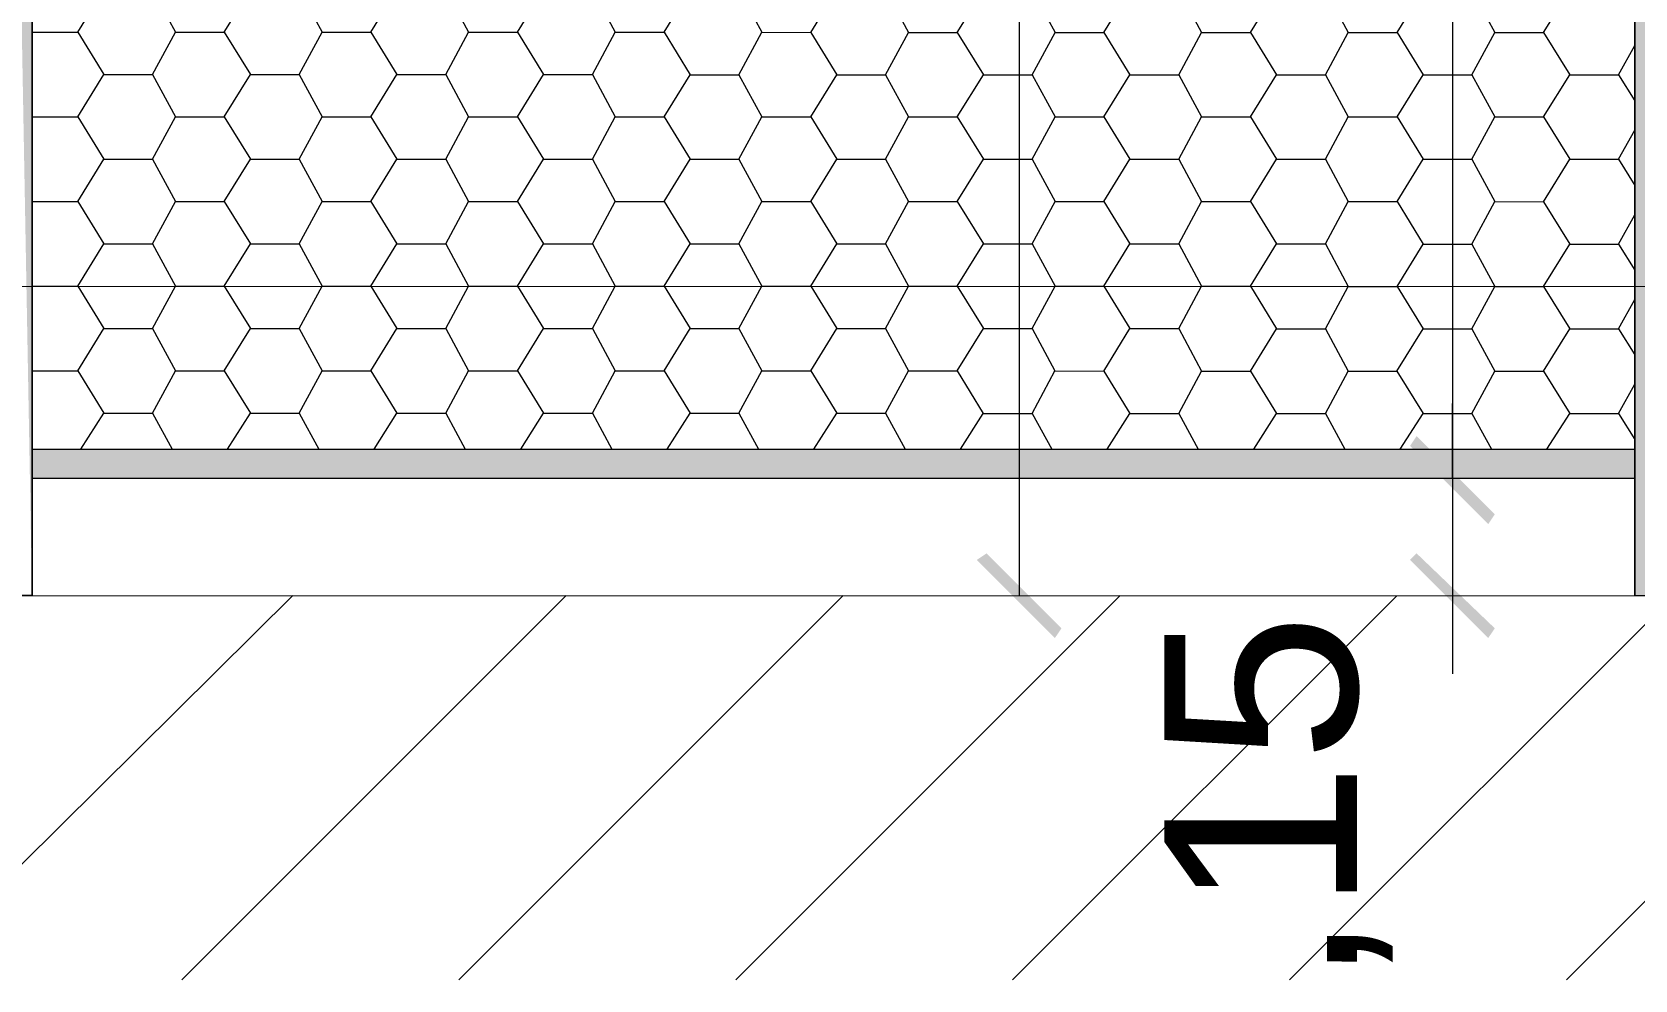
# Model space of a CAD drawing. Extents: x 3377 to 3790, y 1673 to 1846.
# Drawn here: x 3516.121 to 3518.203, y 1761.898 to 1763.13 of the extents above; entities that cross this region are included whole.
import ezdxf

# ---------------------------------------------------------------- set-up
doc = ezdxf.new("R2010")
doc.units = 0
doc.header["$LTSCALE"] = 2
for name, color, linetype, true_color in [('PDF7_0', 7, 'Continuous', 0xc6c6c6), ('PDF7_04-DETALHE', 7, 'Continuous', 0xc6c6c6), ('PDF7_13-CORTE', 7, 'Continuous', 0xe3e3e3), ('PDF7_COTAS', 7, 'Continuous', 0x8e8e8e)]:
    doc.layers.add(name, color=color, linetype=linetype, true_color=true_color)
doc.layers.add('PDF7_07-HACHURIADO', color=7, linetype='Continuous')
doc.layers.add('PDF7_Text', color=7, linetype='Continuous')
doc.styles.add('PDF Arial', font='arial.ttf')

msp = doc.modelspace()

# ---------------------------------------------------------------- linework, layer by layer
at = {"layer": 'PDF7_0', "color": 7, "lineweight": 0}
for points in [[(3516.0832, 1764.4962), (3516.1213, 1764.4962), (3516.1211, 1762.3974), (3516.0831, 1762.3974)], [(3516.1211, 1762.3974), (3516.1213, 1764.4962)], [(3518.2032, 1764.496), (3518.2413, 1764.496), (3518.2411, 1762.3972), (3518.203, 1762.3972)], [(3518.203, 1762.5876), (3518.203, 1762.5496), (3516.1211, 1762.5497), (3516.1211, 1762.5878)]]:
    msp.add_lwpolyline(points, close=True, dxfattribs=at)
msp.add_lwpolyline([(3518.2032, 1764.496), (3518.203, 1762.3972)], dxfattribs=at)
at = {"layer": 'PDF7_0', "lineweight": 0}
for points in [[(3516.1804, 1763.1294), (3516.2143, 1763.1844)], [(3516.2778, 1763.1844), (3516.3074, 1763.1294), (3516.3708, 1763.1294), (3516.4047, 1763.1844)], [(3516.4682, 1763.1844), (3516.4978, 1763.1294), (3516.5613, 1763.1294), (3516.5951, 1763.1844)], [(3516.6586, 1763.1844), (3516.6882, 1763.1294), (3516.7517, 1763.1294), (3516.7855, 1763.1844)], [(3516.849, 1763.1844), (3516.8786, 1763.1294), (3516.9421, 1763.1294), (3516.9759, 1763.1844)], [(3517.0394, 1763.1844), (3517.069, 1763.1294), (3517.1325, 1763.1293), (3517.1664, 1763.1844)], [(3517.2298, 1763.1844), (3517.2595, 1763.1293), (3517.3229, 1763.1293), (3517.3568, 1763.1843)], [(3517.4203, 1763.1843), (3517.4499, 1763.1293), (3517.5133, 1763.1293), (3517.5472, 1763.1843)], [(3517.6107, 1763.1843), (3517.6403, 1763.1293), (3517.7038, 1763.1293), (3517.7376, 1763.1843)], [(3517.8011, 1763.1843), (3517.8307, 1763.1293), (3517.8942, 1763.1293), (3517.928, 1763.1843)], [(3517.9915, 1763.1843), (3518.0211, 1763.1293), (3518.0846, 1763.1293), (3518.1185, 1763.1843)], [(3516.1212, 1763.1294), (3516.1804, 1763.1294), (3516.2143, 1763.0744), (3516.2777, 1763.0744), (3516.3074, 1763.1294)], [(3516.3708, 1763.1294), (3516.4047, 1763.0744), (3516.4682, 1763.0744), (3516.4978, 1763.1294)], [(3516.5613, 1763.1294), (3516.5951, 1763.0744), (3516.6586, 1763.0744), (3516.6882, 1763.1294)], [(3516.7517, 1763.1294), (3516.7855, 1763.0744), (3516.849, 1763.0744), (3516.8786, 1763.1294)], [(3516.9421, 1763.1294), (3516.9759, 1763.0743), (3517.0394, 1763.0743), (3517.069, 1763.1294)], [(3517.1325, 1763.1293), (3517.1664, 1763.0743), (3517.2298, 1763.0743), (3517.2595, 1763.1293)], [(3517.3229, 1763.1293), (3517.3568, 1763.0743), (3517.4202, 1763.0743), (3517.4499, 1763.1293)], [(3517.5133, 1763.1293), (3517.5472, 1763.0743), (3517.6107, 1763.0743), (3517.6403, 1763.1293)], [(3517.7038, 1763.1293), (3517.7376, 1763.0743), (3517.8011, 1763.0743), (3517.8307, 1763.1293)], [(3517.8942, 1763.1293), (3517.928, 1763.0743), (3517.9915, 1763.0743), (3518.0211, 1763.1293)], [(3518.0846, 1763.1293), (3518.1184, 1763.0743), (3518.1819, 1763.0743), (3518.2031, 1763.0404)], [(3518.1819, 1763.0743), (3518.2031, 1763.1124)], [(3516.1804, 1763.0194), (3516.2143, 1763.0744)], [(3516.2777, 1763.0744), (3516.3074, 1763.0194), (3516.3708, 1763.0194), (3516.4047, 1763.0744)], [(3516.4682, 1763.0744), (3516.4978, 1763.0194), (3516.5613, 1763.0194), (3516.5951, 1763.0744)], [(3516.6586, 1763.0744), (3516.6882, 1763.0194), (3516.7517, 1763.0194), (3516.7855, 1763.0744)], [(3516.849, 1763.0744), (3516.8786, 1763.0193), (3516.9421, 1763.0193), (3516.9759, 1763.0743)], [(3517.0394, 1763.0743), (3517.069, 1763.0193), (3517.1325, 1763.0193), (3517.1664, 1763.0743)], [(3517.2298, 1763.0743), (3517.2594, 1763.0193), (3517.3229, 1763.0193), (3517.3568, 1763.0743)], [(3517.4202, 1763.0743), (3517.4499, 1763.0193), (3517.5133, 1763.0193), (3517.5472, 1763.0743)], [(3517.6107, 1763.0743), (3517.6403, 1763.0193), (3517.7038, 1763.0193), (3517.7376, 1763.0743)], [(3517.8011, 1763.0743), (3517.8307, 1763.0193), (3517.8942, 1763.0193), (3517.928, 1763.0743)], [(3517.9915, 1763.0743), (3518.0211, 1763.0193), (3518.0846, 1763.0193), (3518.1184, 1763.0743)], [(3516.1212, 1763.0194), (3516.1804, 1763.0194), (3516.2143, 1762.9644), (3516.2777, 1762.9644), (3516.3074, 1763.0194)], [(3516.3708, 1763.0194), (3516.4047, 1762.9644), (3516.4682, 1762.9644), (3516.4978, 1763.0194)], [(3516.5613, 1763.0194), (3516.5951, 1762.9644), (3516.6586, 1762.9644), (3516.6882, 1763.0194)], [(3516.7517, 1763.0194), (3516.7855, 1762.9643), (3516.849, 1762.9643), (3516.8786, 1763.0193)], [(3516.9421, 1763.0193), (3516.9759, 1762.9643), (3517.0394, 1762.9643), (3517.069, 1763.0193)], [(3517.1325, 1763.0193), (3517.1664, 1762.9643), (3517.2298, 1762.9643), (3517.2594, 1763.0193)], [(3517.3229, 1763.0193), (3517.3568, 1762.9643), (3517.4202, 1762.9643), (3517.4499, 1763.0193)], [(3517.5133, 1763.0193), (3517.5472, 1762.9643), (3517.6107, 1762.9643), (3517.6403, 1763.0193)], [(3517.7038, 1763.0193), (3517.7376, 1762.9643), (3517.8011, 1762.9643), (3517.8307, 1763.0193)], [(3517.8942, 1763.0193), (3517.928, 1762.9643), (3517.9915, 1762.9643), (3518.0211, 1763.0193)], [(3518.0846, 1763.0193), (3518.1184, 1762.9643), (3518.1819, 1762.9643), (3518.2031, 1762.9304)], [(3518.1819, 1762.9643), (3518.2031, 1763.0023)], [(3516.1804, 1762.9094), (3516.2143, 1762.9644)], [(3516.2777, 1762.9644), (3516.3074, 1762.9094), (3516.3708, 1762.9094), (3516.4047, 1762.9644)], [(3516.4682, 1762.9644), (3516.4978, 1762.9094), (3516.5612, 1762.9093), (3516.5951, 1762.9644)], [(3516.6586, 1762.9644), (3516.6882, 1762.9093), (3516.7517, 1762.9093), (3516.7855, 1762.9643)], [(3516.849, 1762.9643), (3516.8786, 1762.9093), (3516.9421, 1762.9093), (3516.9759, 1762.9643)], [(3517.0394, 1762.9643), (3517.069, 1762.9093), (3517.1325, 1762.9093), (3517.1664, 1762.9643)], [(3517.2298, 1762.9643), (3517.2594, 1762.9093), (3517.3229, 1762.9093), (3517.3568, 1762.9643)], [(3517.4202, 1762.9643), (3517.4499, 1762.9093), (3517.5133, 1762.9093), (3517.5472, 1762.9643)], [(3517.6107, 1762.9643), (3517.6403, 1762.9093), (3517.7037, 1762.9093), (3517.7376, 1762.9643)], [(3517.8011, 1762.9643), (3517.8307, 1762.9093), (3517.8942, 1762.9093), (3517.928, 1762.9643)], [(3517.9915, 1762.9643), (3518.0211, 1762.9093), (3518.0846, 1762.9092), (3518.1184, 1762.9643)], [(3516.1212, 1762.9094), (3516.1804, 1762.9094), (3516.2143, 1762.8544), (3516.2777, 1762.8544), (3516.3074, 1762.9094)], [(3516.3708, 1762.9094), (3516.4047, 1762.8544), (3516.4681, 1762.8543), (3516.4978, 1762.9094)], [(3516.5612, 1762.9093), (3516.5951, 1762.8543), (3516.6586, 1762.8543), (3516.6882, 1762.9093)], [(3516.7517, 1762.9093), (3516.7855, 1762.8543), (3516.849, 1762.8543), (3516.8786, 1762.9093)], [(3516.9421, 1762.9093), (3516.9759, 1762.8543), (3517.0394, 1762.8543), (3517.069, 1762.9093)], [(3517.1325, 1762.9093), (3517.1663, 1762.8543), (3517.2298, 1762.8543), (3517.2594, 1762.9093)], [(3517.3229, 1762.9093), (3517.3568, 1762.8543), (3517.4202, 1762.8543), (3517.4499, 1762.9093)], [(3517.5133, 1762.9093), (3517.5472, 1762.8543), (3517.6107, 1762.8543), (3517.6403, 1762.9093)], [(3517.7037, 1762.9093), (3517.7376, 1762.8543), (3517.8011, 1762.8543), (3517.8307, 1762.9093)], [(3517.8942, 1762.9093), (3517.928, 1762.8542), (3517.9915, 1762.8542), (3518.0211, 1762.9093)], [(3518.0846, 1762.9092), (3518.1184, 1762.8542), (3518.1819, 1762.8542), (3518.2031, 1762.8204)], [(3518.1819, 1762.8542), (3518.2031, 1762.8923)], [(3516.1804, 1762.7994), (3516.2143, 1762.8544)], [(3516.2777, 1762.8544), (3516.3073, 1762.7993), (3516.3708, 1762.7993), (3516.4047, 1762.8544)], [(3516.4681, 1762.8543), (3516.4978, 1762.7993), (3516.5612, 1762.7993), (3516.5951, 1762.8543)], [(3516.6586, 1762.8543), (3516.6882, 1762.7993), (3516.7517, 1762.7993), (3516.7855, 1762.8543)], [(3516.849, 1762.8543), (3516.8786, 1762.7993), (3516.9421, 1762.7993), (3516.9759, 1762.8543)], [(3517.0394, 1762.8543), (3517.069, 1762.7993), (3517.1325, 1762.7993), (3517.1663, 1762.8543)], [(3517.2298, 1762.8543), (3517.2594, 1762.7993), (3517.3229, 1762.7993), (3517.3568, 1762.8543)], [(3517.4202, 1762.8543), (3517.4499, 1762.7993), (3517.5133, 1762.7993), (3517.5472, 1762.8543)], [(3517.6107, 1762.8543), (3517.6403, 1762.7993), (3517.7037, 1762.7993), (3517.7376, 1762.8543)], [(3517.8011, 1762.8543), (3517.8307, 1762.7992), (3517.8942, 1762.7992), (3517.928, 1762.8542)], [(3517.9915, 1762.8542), (3518.0211, 1762.7992), (3518.0846, 1762.7992), (3518.1184, 1762.8542)], [(3516.1212, 1762.7994), (3516.1804, 1762.7994), (3516.2143, 1762.7443), (3516.2777, 1762.7443), (3516.3073, 1762.7993)], [(3516.3708, 1762.7993), (3516.4047, 1762.7443), (3516.4681, 1762.7443), (3516.4978, 1762.7993)], [(3516.5612, 1762.7993), (3516.5951, 1762.7443), (3516.6586, 1762.7443), (3516.6882, 1762.7993)], [(3516.7517, 1762.7993), (3516.7855, 1762.7443), (3516.849, 1762.7443), (3516.8786, 1762.7993)], [(3516.9421, 1762.7993), (3516.9759, 1762.7443), (3517.0394, 1762.7443), (3517.069, 1762.7993)], [(3517.1325, 1762.7993), (3517.1663, 1762.7443), (3517.2298, 1762.7443), (3517.2594, 1762.7993)], [(3517.3229, 1762.7993), (3517.3568, 1762.7443), (3517.4202, 1762.7443), (3517.4499, 1762.7993)], [(3517.5133, 1762.7993), (3517.5472, 1762.7443), (3517.6106, 1762.7443), (3517.6403, 1762.7993)], [(3517.7037, 1762.7993), (3517.7376, 1762.7442), (3517.8011, 1762.7442), (3517.8307, 1762.7992)], [(3517.8942, 1762.7992), (3517.928, 1762.7442), (3517.9915, 1762.7442), (3518.0211, 1762.7992)], [(3518.0846, 1762.7992), (3518.1184, 1762.7442), (3518.1819, 1762.7442), (3518.203, 1762.7104)], [(3518.1819, 1762.7442), (3518.2031, 1762.7823)], [(3516.1804, 1762.6893), (3516.2143, 1762.7443)], [(3516.2777, 1762.7443), (3516.3073, 1762.6893), (3516.3708, 1762.6893), (3516.4047, 1762.7443)], [(3516.4681, 1762.7443), (3516.4978, 1762.6893), (3516.5612, 1762.6893), (3516.5951, 1762.7443)], [(3516.6586, 1762.7443), (3516.6882, 1762.6893), (3516.7516, 1762.6893), (3516.7855, 1762.7443)], [(3516.849, 1762.7443), (3516.8786, 1762.6893), (3516.9421, 1762.6893), (3516.9759, 1762.7443)], [(3517.0394, 1762.7443), (3517.069, 1762.6893), (3517.1325, 1762.6893), (3517.1663, 1762.7443)], [(3517.2298, 1762.7443), (3517.2594, 1762.6893), (3517.3229, 1762.6893), (3517.3568, 1762.7443)], [(3517.4202, 1762.7443), (3517.4498, 1762.6893), (3517.5133, 1762.6892), (3517.5472, 1762.7443)], [(3517.6106, 1762.7443), (3517.6403, 1762.6892), (3517.7037, 1762.6892), (3517.7376, 1762.7442)], [(3517.8011, 1762.7442), (3517.8307, 1762.6892), (3517.8941, 1762.6892), (3517.928, 1762.7442)], [(3517.9915, 1762.7442), (3518.0211, 1762.6892), (3518.0846, 1762.6892), (3518.1184, 1762.7442)], [(3516.1212, 1762.6893), (3516.1804, 1762.6893), (3516.2142, 1762.6343), (3516.2777, 1762.6343), (3516.3031, 1762.5878)], [(3516.2777, 1762.6343), (3516.3073, 1762.6893)], [(3516.3708, 1762.6893), (3516.4047, 1762.6343), (3516.4681, 1762.6343), (3516.4935, 1762.5878)], [(3516.4681, 1762.6343), (3516.4978, 1762.6893)], [(3516.5612, 1762.6893), (3516.5951, 1762.6343), (3516.6586, 1762.6343), (3516.6839, 1762.5877)], [(3516.6586, 1762.6343), (3516.6882, 1762.6893)], [(3516.7516, 1762.6893), (3516.7855, 1762.6343), (3516.849, 1762.6343), (3516.8744, 1762.5877)], [(3516.849, 1762.6343), (3516.8786, 1762.6893)], [(3516.9421, 1762.6893), (3516.9759, 1762.6343), (3517.0394, 1762.6343), (3517.0648, 1762.5877)], [(3517.0394, 1762.6343), (3517.069, 1762.6893)], [(3517.1325, 1762.6893), (3517.1663, 1762.6343), (3517.2298, 1762.6343), (3517.2552, 1762.5877)], [(3517.2298, 1762.6343), (3517.2594, 1762.6893)], [(3517.3229, 1762.6893), (3517.3567, 1762.6342), (3517.4202, 1762.6342), (3517.4456, 1762.5877)], [(3517.4202, 1762.6342), (3517.4498, 1762.6893)], [(3517.5133, 1762.6892), (3517.5472, 1762.6342), (3517.6106, 1762.6342), (3517.636, 1762.5877)], [(3517.6106, 1762.6342), (3517.6403, 1762.6892)], [(3517.7037, 1762.6892), (3517.7376, 1762.6342), (3517.8011, 1762.6342), (3517.8264, 1762.5877)], [(3517.8011, 1762.6342), (3517.8307, 1762.6892)], [(3517.8941, 1762.6892), (3517.928, 1762.6342), (3517.9915, 1762.6342), (3518.0169, 1762.5877)], [(3517.9915, 1762.6342), (3518.0211, 1762.6892)], [(3518.0846, 1762.6892), (3518.1184, 1762.6342), (3518.1819, 1762.6342), (3518.203, 1762.6003)], [(3518.1819, 1762.6342), (3518.203, 1762.6723)], [(3516.1846, 1762.5878), (3516.2142, 1762.6343)], [(3516.375, 1762.5878), (3516.4047, 1762.6343)], [(3516.5655, 1762.5878), (3516.5951, 1762.6343)], [(3516.7559, 1762.5877), (3516.7855, 1762.6343)], [(3516.9463, 1762.5877), (3516.9759, 1762.6343)], [(3517.1367, 1762.5877), (3517.1663, 1762.6343)], [(3517.3271, 1762.5877), (3517.3567, 1762.6342)], [(3517.5175, 1762.5877), (3517.5472, 1762.6342)], [(3517.708, 1762.5877), (3517.7376, 1762.6342)], [(3517.8984, 1762.5877), (3517.928, 1762.6342)], [(3518.0888, 1762.5877), (3518.1184, 1762.6342)]]:
    msp.add_lwpolyline(points, dxfattribs=at)
at = {"layer": 'PDF7_0', "color": 9, "true_color": 0xc1c1c1, "transparency": 33554559}
for points in [[(3516.1213, 1764.4962), (3516.0832, 1764.4962), (3516.1211, 1762.3974)], [(3518.2032, 1764.496), (3518.2411, 1762.3972), (3518.203, 1762.3972)], [(3518.2413, 1764.496), (3518.2032, 1764.496), (3518.2411, 1762.3972)], [(3518.203, 1762.5876), (3516.1211, 1762.5878), (3518.203, 1762.5496)], [(3516.1211, 1762.5878), (3518.203, 1762.5496), (3516.1211, 1762.5497)]]:
    msp.add_solid(points, dxfattribs=at)
at = {"layer": 'PDF7_0', "color": 7, "transparency": 33554559}
for points in [[(3517.9195, 1762.6046), (3517.9111, 1762.5919), (3518.0211, 1762.503)], [(3517.9195, 1762.6046), (3517.9111, 1762.5919), (3518.0211, 1762.503)], [(3517.9111, 1762.5919), (3518.0211, 1762.503), (3518.0126, 1762.4903)], [(3517.9111, 1762.5919), (3518.0211, 1762.503), (3518.0126, 1762.4903)], [(3517.361, 1762.4523), (3517.3483, 1762.4438), (3517.4583, 1762.355)], [(3517.3483, 1762.4438), (3517.4583, 1762.355), (3517.4498, 1762.3423)], [(3518.0211, 1762.3549), (3517.9111, 1762.4438), (3517.9195, 1762.4523)], [(3518.0126, 1762.3422), (3518.0211, 1762.3549), (3517.9111, 1762.4438)]]:
    msp.add_solid(points, dxfattribs=at)
at = {"layer": 'PDF7_04-DETALHE', "lineweight": 0}
msp.add_lwpolyline([(3513.9843, 1762.7995), (3523.0312, 1762.7989)], dxfattribs=at)
at = {"layer": 'PDF7_07-HACHURIADO', "lineweight": 0}
for points in [[(3515.9561, 1761.8981), (3516.4597, 1762.3973)], [(3516.3158, 1761.898), (3516.8151, 1762.3973)], [(3516.6754, 1761.898), (3517.1748, 1762.3973)], [(3517.0351, 1761.898), (3517.5345, 1762.3973)], [(3517.3948, 1761.898), (3517.8941, 1762.3972)], [(3517.7545, 1761.8979), (3518.2538, 1762.3972)], [(3518.1141, 1761.8979), (3518.6135, 1762.3972)]]:
    msp.add_lwpolyline(points, dxfattribs=at)
at = {"layer": 'PDF7_13-CORTE', "color": 7, "lineweight": 0}
msp.add_lwpolyline([(3513.9844, 1764.8983), (3513.9842, 1762.3975), (3544.8685, 1762.3948)], dxfattribs=at)
at = {"layer": 'PDF7_COTAS', "color": 7, "lineweight": 0}
for points in [[(3517.4034, 1764.4961), (3517.4033, 1762.3973)], [(3517.9662, 1764.4961), (3517.9661, 1762.5496), (3517.9661, 1762.6469)], [(3517.9661, 1762.5496), (3517.9661, 1762.3972), (3517.9661, 1762.2957)]]:
    msp.add_lwpolyline(points, dxfattribs=at)

# ---------------------------------------------------------------- texts
at = {"layer": 'PDF7_Text', "insert": (3517.8885, 1761.8895), "char_height": 0.25, "attachment_point": 7, "rotation": 89.9962, "style": 'PDF Arial'}
msp.add_mtext(',15', dxfattribs=at)

doc.saveas('drawing.dxf')
